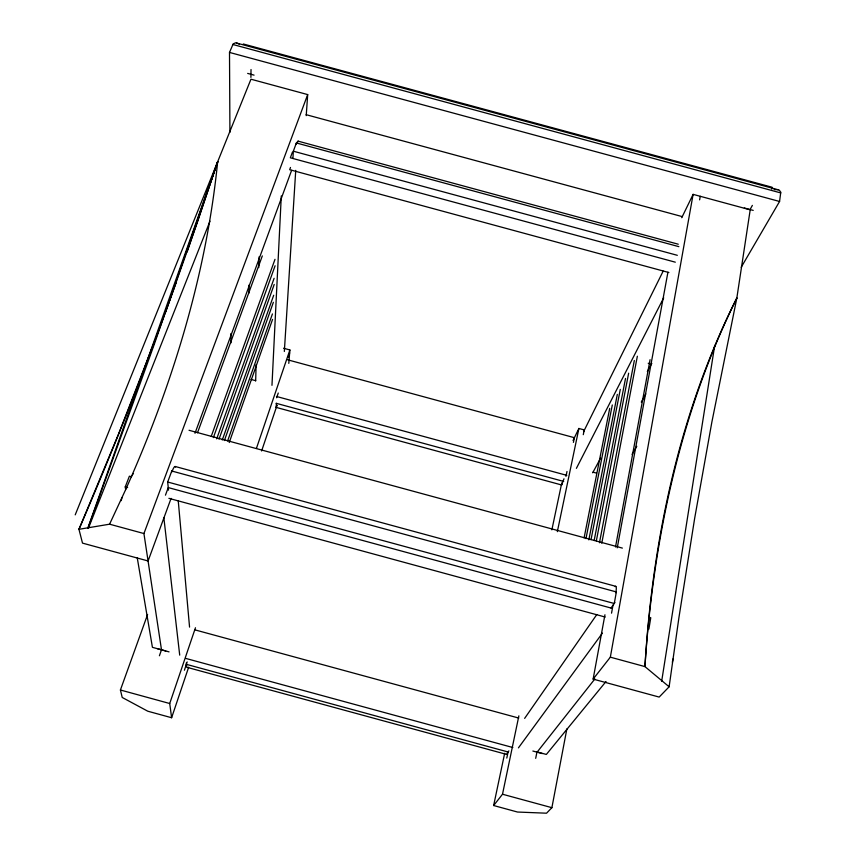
<?xml version="1.0" encoding="UTF-8"?>
<svg xmlns="http://www.w3.org/2000/svg" width="856" height="856" viewBox="0 0 856 856"><rect width="100%" height="100%" fill="white"/><g stroke="black" fill="none" stroke-linecap="round" stroke-linejoin="round"><path stroke-width="1.28" d="M250.904 77.382L251.022 69.539M248.925 293.084L249.053 285.08M741.178 267.297L779.57 201.47L780.779 192.204L779.185 190.043L235.668 42.8L233.196 43.849L229.504 52.43L229.922 132.359M255.666 380.931L256.105 364.72M258.758 267.607L259.058 256.896M271.973 385.328L281.292 195.928M563.986 478.782L561.632 484.978L276.156 407.392L276.381 403.358M292.913 158.488L293.341 151.202L296.39 142.963L678.872 246.656M296.39 142.963L296.315 144.183A9.363 1.348 -76.6 0 1 298.412 141.657M284.342 351.474L295.737 170.376M306.223 115.646L307.689 94.588L250.958 79.212L75.221 514.841M288.793 363.383L289.884 349.965L283.582 348.231M604.946 614.779L593.133 679.097L659.173 697.073L669.125 686.79L678.926 617.615L694.697 518.126L711.817 422.34L736.834 298.038L750.198 209.838L693.114 194.366L681.74 217.724M771.791 189.101L772.058 187.229L243.275 43.977M661.667 681.258L714.728 345.332M648.88 629.117L650.763 617.743L648.762 617.197M699.62 199.855L700.24 196.292M593.133 679.097L610.339 657.173L693.114 194.366M611.548 613.163L613.003 605.181M616.363 591.945L614.266 603.501L167.68 482.014L171.767 471.014L616.363 591.945L615.817 592.716A10.593 1.787 -75.3 0 0 615.175 586.649M615.507 546.995L650.078 359.68M617.251 547.84L667.926 272.229M672.356 662.255L672.966 658.981M601.768 543.26L637.356 356.224M504.676 753.259L493.645 805.528L517.505 812.034L546.545 813.2L551.885 807.679L566.865 728.916M599.468 542.747L634.328 360.494M594.15 540.553L625.522 378.427M596.343 540.874L628.646 373.184M591.025 539.665L620.3 389.384M585.975 538.617L612.297 404.963M588.842 539.879L617.315 394.402M584.102 537.878L609.707 408.376M535.696 758.341L536.937 752.135M583.278 434.677L584.263 429.926L578.902 428.471L573.049 440.487M493.645 805.528L502.504 794.229L518.875 715.851M557.342 531.662L578.902 428.471M561.632 484.978L562.125 482.624M506.795 758.084L508.079 751.985L186.362 664.331L186.661 667.231L506.388 754.35L508.871 750.883M565.966 476.375L566.993 471.495M573.413 442.392L574.397 437.694L287.584 359.788M551.863 529.843L561.515 484.122M121.22 500.664L121.969 497.55M171.082 498.374L148.088 560.969L82.508 543.121L78.955 529.308L109.579 524.193L125.147 490.734A2606.541 1292.924 -22.4 0 0 217.67 161.72L187.122 251.996M87.868 528.013L217.67 161.72L197.522 221.79L165.508 312.258M276.156 407.392L276.916 405.113M147.606 614.49L120.418 690L122.215 697.458L147.778 711.208L171.617 717.735L188.673 667.166M261.615 450.973L276.97 405.455M171.617 717.735L169.723 703.514L195.468 627.758M256.404 448.458L289.884 349.965M288.087 357.444L289.649 352.865M184.404 670.237L187.175 661.934M276.659 397.762L278.254 393.032M217.67 161.72L154.208 344.497L87.933 528.334M159.409 655.771L161.495 649.811L143.926 533.545L307.689 94.588M227.61 440.936L272.422 313.938M229.237 442.52L272.55 319.438M222.282 439.995L273.695 295.256M224.39 440.562L273.364 302.307M219.008 439.214L274.209 284.438M216.696 438.861L274.113 278.307M211.186 436.507L275.001 259.336M213.369 437.619L275.097 265.767M176.422 281.87C146.611 365.373 114.051 447.891 78.955 529.308L118.428 434.367L154.219 342.304M197.501 432.783L262.321 255.901M290.494 167.455L289.67 169.691L668.889 272.54M194.997 433.275L291.596 170.376M165.454 495.175L168.258 487.588L611.74 608.231M292.42 152.165L290.345 157.793L675.309 262.182M125.682 489.557L125.233 486.925L129.395 476.193L131.396 476.739A10.593 9.309 -7.1 0 1 131.931 475.594M88.414 528.206L209.988 221.19M583.599 431.67L663.165 271.117M576.398 468.35L663.7 297.845M592.705 472.78L600.623 458.131M647.339 371.622L651.812 363.351M641.283 402.085L645.809 393.921M750.059 209.549L752.37 205.387M632.049 454.375L636.768 446.297M524.642 718.377L596.825 614.522M611.024 608.038L614.908 602.506M518.436 747.866L602.442 633.108M594.834 678.99L537.258 751.964L546.353 754.446L606.016 681.504M774.177 189.518L778.404 189.732M232.843 44.48L780.758 192.921M229.504 52.43L779.57 201.47M247.662 73.402L254.061 75.135M744.346 207.997L753.216 210.394M306.159 114.683L682.393 216.654M298.166 141.165L678.273 244.217M293.341 151.202L677.321 255.313M648.217 363.276L649.865 363.725M593.037 472.17L596.536 473.122M251.011 379.422L255.666 380.685M276.467 396.456L566.822 475.358M276.146 403.294L563.687 481.436M189.037 430.279L622.376 548.097M175.234 466.499L615.742 586.317M168.889 498.331L605.224 617.048M125.233 486.925L127.64 487.578M610.339 657.173L644.942 666.599L669.125 686.79M109.579 524.193L143.926 533.545M194.847 629.845L518.725 718.056M169.06 651.876L152.422 647.339L137.27 557.93M532.871 751.033L542.255 753.59M185.72 658.403L512.84 747.523M502.504 794.229L551.885 807.679M157.493 648.709L165.711 650.967M120.418 690L169.723 703.514M236.502 42.918L239.306 44.18M163.838 517.623L179.707 655.129M167.68 482.014L168.525 490.146M171.767 471.014L171.853 471.956A10.582 1.862 -74.2 0 1 175.566 467.087M178.23 500.642L189.561 627.106M186.287 663.036L186.544 666.032M230.949 333.53L231.002 342.849M132.627 474.524A10.593 9.309 -7.1 0 1 133.472 473.539M736.834 298.038A2008.818 1094.728 51.5 0 0 644.942 666.599A2111.559 1131.439 51.7 0 1 736.834 298.038"/></g></svg>
